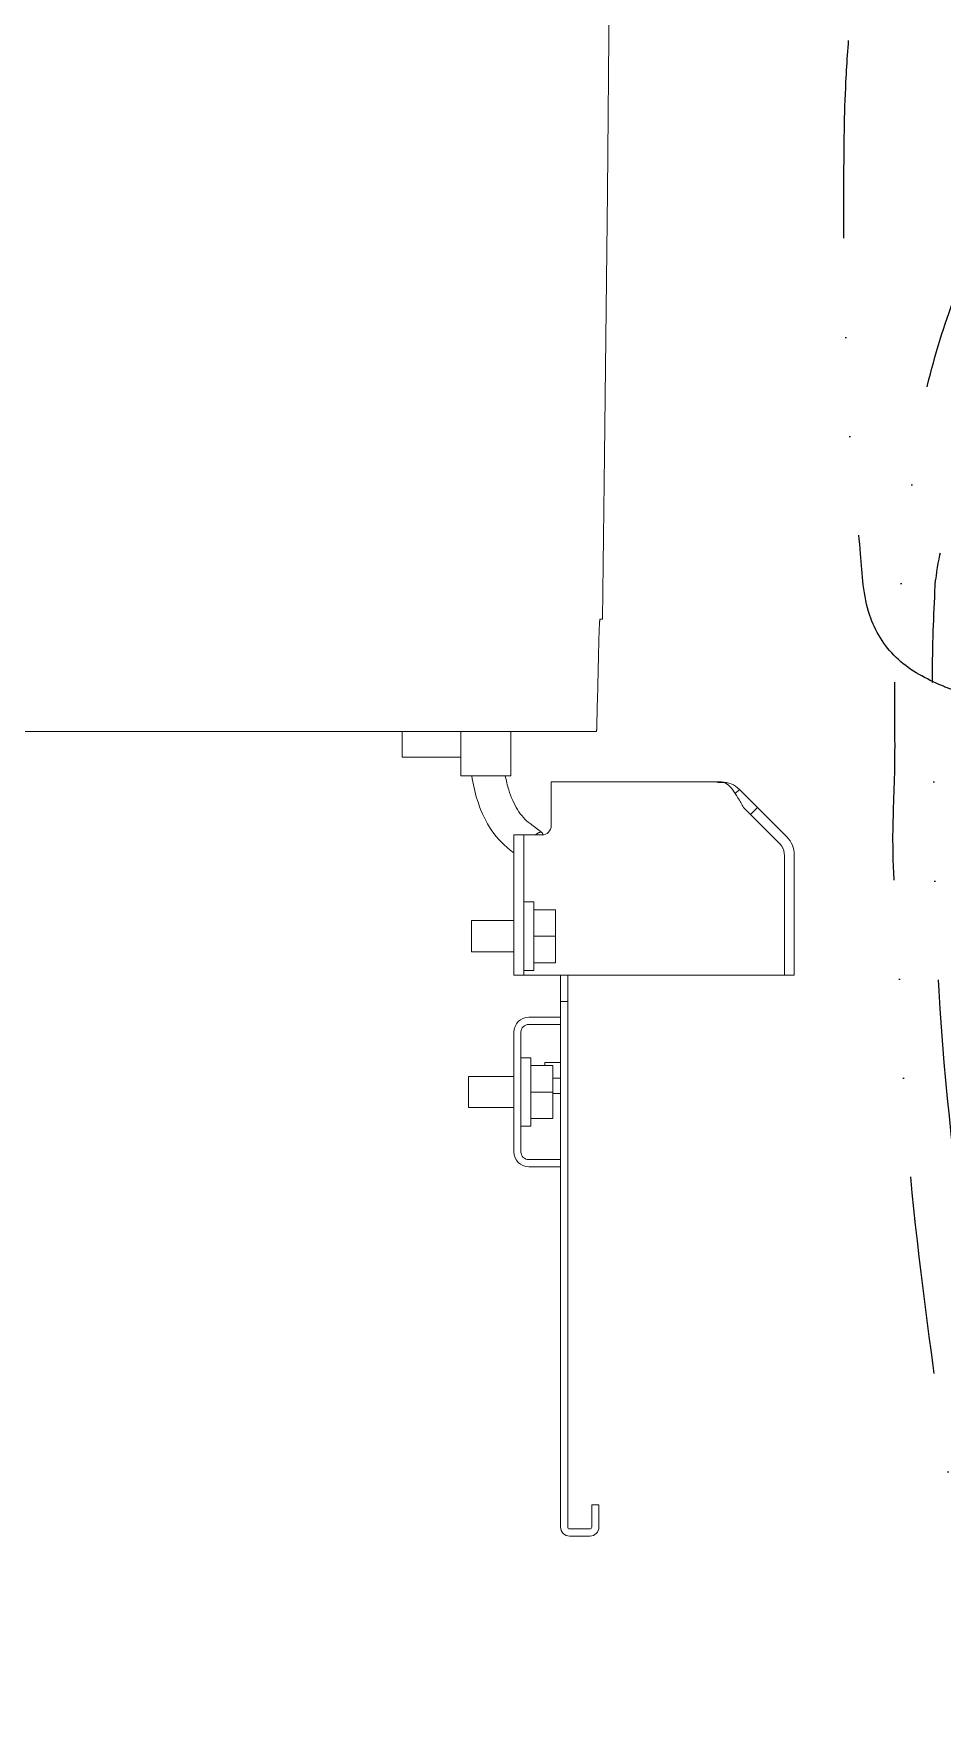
# Model space of a CAD drawing. Header units: millimetres. Extents: x -7970 to 6845, y -11075 to 1978.
# Drawn here: x 4065 to 4357, y -10339 to -9802 of the extents above; entities that cross this region are included whole.
import ezdxf

# ---------------------------------------------------------------- set-up
doc = ezdxf.new("R2010")
doc.units = ezdxf.units.MM
doc.header["$LTSCALE"] = 5
doc.linetypes.add('DIVIDE', pattern=[31.75, 12.7, -6.35, 0, -6.35, 0, -6.35])
doc.layers.add('Layer0016', color=7, linetype='Continuous')
doc.layers.add('Layer0021', color=7, linetype='Continuous')

# ---------------------------------------------------------------- blocks, each defined once
blk = doc.blocks.new('DC_GROUP_ＤＸＦ２５_207')
at = {"layer": 'Layer0016', "color": 7, "linetype": 'DIVIDE', "lineweight": 25}
blk.add_arc((4418.63, -9984.07), 64.02, 24.2204, 174.237, dxfattribs=at)
for points, knots in [([(4360.71, -10013.03), (4359.12, -10012.47), (4352.56, -10009.8), (4341.38, -10003.67), (4331.88, -9988.06), (4331.08, -9967.55), (4327.77, -9942.31), (4326.51, -9910.36), (4325.47, -9878.6), (4325.5, -9846.9), (4325.72, -9821.76), (4327.68, -9795.11), (4330.73, -9771.04), (4333.75, -9745.36), (4335.92, -9725.91), (4339.32, -9715), (4340.4, -9711.89)], [0, 0, 0, 0, 5.049823, 21.317249, 37.226374, 57.223409, 81.953727, 113.849502, 152.951443, 177.322345, 208.94052, 228.346601, 257.449431, 281.705424, 305.997844, 315.891095, 315.891095, 315.891095, 315.891095]), ([(4411.67, -9890.38), (4412.91, -9887.01), (4414.79, -9879.62), (4413.83, -9866.17), (4411.18, -9849.56), (4402.38, -9829.98), (4391.41, -9810.03), (4377.89, -9791.78), (4365.97, -9777.31), (4354.66, -9764.55), (4345.36, -9747.9), (4339.44, -9729.59), (4339.88, -9716.24), (4340.4, -9711.89)], [0, 0, 0, 0, 10.768884, 22.499469, 40.153612, 60.980478, 86.409452, 108.400752, 128.97768, 142.693814, 159.38412, 185.953428, 199.084002, 199.084002, 199.084002, 199.084002]), ([(4389.8, -10386.31), (4387.83, -10383.1), (4383.54, -10375.32), (4376.59, -10358.74), (4370.21, -10330.57), (4361.79, -10285), (4352.74, -10220.8), (4344.62, -10154.84), (4343.52, -10099.85), (4340.6, -10064.29), (4342.36, -10034.31), (4341.21, -10004.99), (4344.13, -9975.18), (4347.24, -9948.27), (4350.17, -9921.97), (4357.65, -9895), (4367.65, -9869.24), (4381.49, -9852.66), (4392.3, -9842.61), (4403.42, -9836.71), (4415.81, -9833.26), (4427.69, -9834.86), (4435.94, -9838.2), (4440.25, -9840.23), (4442.11, -9841.2)], [0, 0, 0, 0, 11.289141, 26.624981, 53.741447, 97.659264, 165.7305, 248.216462, 296.738336, 330.702274, 355.072983, 386.691137, 418.587052, 444.745573, 468.050844, 497.806237, 528.617985, 549.891825, 562.016757, 572.653678, 587.404401, 599.769513, 607.797651, 614.067108, 614.067108, 614.067108, 614.067108]), ([(4387.05, -10326), (4385.96, -10320.69), (4381.95, -10301.37), (4377.28, -10275.54), (4368.33, -10236.26), (4365.88, -10202.2), (4358.21, -10144.5), (4354.44, -10094.37), (4354.47, -10040.96), (4353.58, -10008.5), (4354.4, -9987.4), (4354.93, -9977.64)], [0, 0, 0, 0, 16.248014, 59.203365, 78.753718, 137.005747, 161.273906, 253.428951, 287.46548, 321.501968, 350.799269, 350.799269, 350.799269, 350.799269])]:
    blk.add_open_spline(points, degree=3, knots=knots, dxfattribs=at)

msp = doc.modelspace()

# ---------------------------------------------------------------- linework, layer by layer
at = {"layer": 'Layer0021', "color": 7, "linetype": 'Continuous', "lineweight": 18}
for p, q in [((4249.621, -9853.172), (4250.319, -9783.177)), ((4248.671, -9937.554), (4249.621, -9853.172)), ((4248.107, -9990.27), (4248.671, -9937.554)), ((4247.252, -9990.27), (4248.107, -9990.27)), ((4058.608, -10026.27), (4246.13, -10026.27)), ((4183.808, -10034.47), (4183.808, -10026.27)), ((4202.608, -10026.27), (4202.608, -10040.47)), ((4218.608, -10026.27), (4218.608, -10040.47)), ((4202.608, -10034.47), (4183.808, -10034.47)), ((4218.608, -10040.47), (4202.608, -10040.47)), ((4286.212, -10042.47), (4231.608, -10042.47)), ((4231.608, -10056.47), (4231.608, -10042.47)), ((4287.654, -10042.598), (4287.601, -10042.894)), ((4292.01, -10044.871), (4290.674, -10046.207)), ((4292.01, -10044.871), (4307.206, -10060.068)), ((4304.944, -10062.331), (4293.283, -10050.67)), ((4297.808, -10050.67), (4295.545, -10052.932)), ((4228.626, -10058.705), (4224.823, -10055.84)), ((4219.608, -10059.47), (4222.808, -10059.47)), ((4219.608, -10104.47), (4219.608, -10059.47)), ((4222.808, -10059.47), (4228.608, -10059.47)), ((4222.808, -10104.47), (4222.808, -10059.47)), ((4219.608, -10065.183), (4218.445, -10064.307)), ((4306.408, -10104.47), (4306.408, -10065.866)), ((4309.608, -10104.47), (4309.608, -10065.866)), ((4222.808, -10080.97), (4226.008, -10080.97)), ((4226.008, -10080.97), (4226.008, -10102.97)), ((4219.608, -10086.97), (4206.008, -10086.97)), ((4206.008, -10096.97), (4206.008, -10086.97)), ((4226.008, -10083.47), (4233.008, -10083.47)), ((4233.008, -10083.47), (4233.008, -10100.47)), ((4226.008, -10091.97), (4233.008, -10091.97)), ((4219.608, -10096.97), (4206.008, -10096.97)), ((4222.808, -10104.47), (4219.608, -10104.47)), ((4222.808, -10102.97), (4226.008, -10102.97)), ((4222.808, -10104.47), (4306.408, -10104.47)), ((4226.008, -10100.47), (4233.008, -10100.47)), ((4234.608, -10281.57), (4234.608, -10104.47)), ((4236.908, -10281.57), (4236.908, -10104.47)), ((4309.608, -10104.47), (4306.408, -10104.47)), ((4236.908, -10112.97), (4234.608, -10112.97)), ((4234.608, -10117.97), (4224.408, -10117.97)), ((4224.408, -10120.27), (4234.608, -10120.27)), ((4219.608, -10122.77), (4219.608, -10161.17)), ((4221.908, -10161.17), (4221.908, -10122.77)), ((4221.908, -10130.97), (4225.108, -10130.97)), ((4225.108, -10130.97), (4225.108, -10152.97)), ((4219.608, -10136.97), (4205.108, -10136.97)), ((4205.108, -10146.97), (4205.108, -10136.97)), ((4225.108, -10133.47), (4232.108, -10133.47)), ((4229.608, -10132.47), (4234.608, -10132.47)), ((4229.608, -10132.47), (4229.608, -10133.47)), ((4232.108, -10133.47), (4232.108, -10150.47)), ((4225.108, -10141.97), (4232.108, -10141.97)), ((4232.108, -10137.47), (4234.608, -10137.47)), ((4219.608, -10146.97), (4205.108, -10146.97)), ((4232.108, -10142.47), (4234.608, -10142.47)), ((4221.908, -10152.97), (4225.108, -10152.97)), ((4225.108, -10150.47), (4232.108, -10150.47)), ((4234.608, -10163.67), (4224.408, -10163.67)), ((4224.408, -10165.97), (4234.608, -10165.97)), ((4246.908, -10274.47), (4244.608, -10274.47)), ((4244.608, -10281.57), (4244.608, -10274.47)), ((4246.908, -10281.57), (4246.908, -10274.47)), ((4244.008, -10282.17), (4237.508, -10282.17)), ((4237.508, -10284.47), (4244.008, -10284.47))]:
    msp.add_line(p, q, dxfattribs=at)
for centre, radius, start, end in [((4286.212, -10050.67), 8.2, 45, 90), ((4286.208, -10037.25), 5.43, 270.03821, 278.99333), ((4228.608, -10056.47), 3, 270, 0), ((4301.408, -10065.866), 8.2, 0, 45), ((4301.577, -10065.796), 4.817, 19.92094, 25.07906), ((4224.408, -10122.77), 4.8, 90, 180), ((4224.408, -10122.77), 2.5, 90, 180), ((4224.408, -10161.17), 4.8, 180, 270), ((4224.408, -10161.17), 2.5, 180, 270), ((4237.508, -10281.57), 2.9, 180, 270), ((4237.508, -10281.57), 0.6, 180, 270), ((4244.008, -10281.57), 2.9, 270, 0), ((4244.008, -10281.57), 0.6, 270, 0)]:
    msp.add_arc(centre, radius, start, end, dxfattribs=at)
for points, knots in [([(4246.848, -9998.862), (4246.862, -9998.231), (4246.892, -9997.034), (4246.942, -9995.344), (4246.987, -9994.066), (4247.023, -9993.158), (4247.05, -9992.569), (4247.076, -9992.044), (4247.102, -9991.584), (4247.128, -9991.193), (4247.153, -9990.871), (4247.177, -9990.619), (4247.198, -9990.453), (4247.215, -9990.357), (4247.227, -9990.311), (4247.236, -9990.284), (4247.247, -9990.27), (4247.252, -9990.27)], [0, 0, 0, 0, 0.2197266, 0.4170753, 0.5891948, 0.665001, 0.7335979, 0.7947385, 0.8482032, 0.893801, 0.9313716, 0.960788, 0.9819638, 0.989453, 0.9948883, 0.9983185, 1, 1, 1, 1]), ([(4246.13, -10026.27), (4246.134, -10026.27), (4246.141, -10026.254), (4246.147, -10026.229), (4246.155, -10026.182), (4246.162, -10026.12), (4246.17, -10026.039), (4246.181, -10025.897), (4246.195, -10025.679), (4246.209, -10025.37), (4246.223, -10025.001), (4246.237, -10024.579), (4246.245, -10024.279), (4246.248, -10024.122)], [0, 0, 0, 0, 0.0055354, 0.0186548, 0.0399308, 0.0693972, 0.106984, 0.1525744, 0.2671092, 0.4113887, 0.5833445, 0.7804939, 1, 1, 1, 1]), ([(4218.445, -10064.307), (4215.727, -10062.259), (4211.361, -10057.195), (4207.768, -10048.773), (4206.512, -10043.047), (4206.114, -10040.47)], [0, 0, 0, 0, 0.3548698, 0.7097397, 1, 1, 1, 1]), ([(4224.823, -10055.84), (4223.272, -10054.672), (4220.612, -10051.676), (4218.139, -10046.051), (4217.163, -10042.035), (4216.868, -10040.47)], [0, 0, 0, 0, 0.3832101, 0.7664201, 1, 1, 1, 1]), ([(4284.712, -10042.47), (4284.732, -10042.475), (4285.05, -10042.562), (4285.375, -10042.624), (4285.682, -10042.654)], [0, 0, 0, 0, 0.0638034, 1, 1, 1, 1]), ([(4285.682, -10042.654), (4285.724, -10042.658), (4285.9, -10042.673), (4286.077, -10042.681), (4286.212, -10042.681)], [0, 0, 0, 0, 0.2407122, 1, 1, 1, 1]), ([(4287.601, -10042.857), (4287.556, -10042.832), (4287.38, -10042.74), (4287.197, -10042.661), (4287.057, -10042.614)], [0, 0, 0, 0, 0.2578135, 1, 1, 1, 1]), ([(4287.954, -10043.076), (4287.924, -10043.056), (4287.81, -10042.979), (4287.691, -10042.907), (4287.601, -10042.857)], [0, 0, 0, 0, 0.2557138, 1, 1, 1, 1]), ([(4289.747, -10044.871), (4289.468, -10044.511), (4288.918, -10043.863), (4288.277, -10043.298), (4287.954, -10043.076)], [0, 0, 0, 0, 0.5374527, 1, 1, 1, 1]), ([(4289.747, -10044.871), (4290.4, -10045.712), (4291.616, -10047.633), (4292.705, -10049.617), (4293.283, -10050.67)], [0, 0, 0, 0, 0.4700147, 1, 1, 1, 1]), ([(4226.501, -10059.469), (4226.514, -10059.459), (4226.539, -10059.439), (4226.571, -10059.414), (4226.597, -10059.393), (4226.622, -10059.374), (4226.654, -10059.35), (4226.685, -10059.326), (4226.71, -10059.307), (4226.735, -10059.289), (4226.76, -10059.27), (4226.785, -10059.252), (4226.804, -10059.238), (4226.823, -10059.225), (4226.847, -10059.208), (4226.872, -10059.191), (4226.896, -10059.173), (4226.915, -10059.16), (4226.933, -10059.148), (4226.951, -10059.136), (4226.969, -10059.123), (4226.984, -10059.113), (4226.995, -10059.106), (4227.001, -10059.102), (4227.008, -10059.097), (4227.016, -10059.092), (4227.036, -10059.079), (4227.067, -10059.059), (4227.093, -10059.042), (4227.107, -10059.033)], [0, 0, 0, 0, 0.0625, 0.125, 0.15625, 0.1875, 0.25, 0.3125, 0.34375, 0.375, 0.4375, 0.46875, 0.5, 0.53125, 0.5625, 0.625, 0.65625, 0.6875, 0.71875, 0.75, 0.78125, 0.8125, 0.828125, 0.8359375, 0.84375, 0.859375, 0.875, 0.9375, 1, 1, 1, 1]), ([(4227.107, -10059.033), (4227.147, -10059.01), (4227.208, -10058.975), (4227.279, -10058.934), (4227.32, -10058.91), (4227.35, -10058.893), (4227.376, -10058.878), (4227.396, -10058.866), (4227.409, -10058.859), (4227.419, -10058.853), (4227.425, -10058.849), (4227.43, -10058.846), (4227.435, -10058.844), (4227.443, -10058.84), (4227.455, -10058.835), (4227.474, -10058.826), (4227.497, -10058.816), (4227.535, -10058.799), (4227.582, -10058.777), (4227.629, -10058.756), (4227.666, -10058.739), (4227.69, -10058.728), (4227.708, -10058.72), (4227.72, -10058.714), (4227.728, -10058.71), (4227.733, -10058.708), (4227.737, -10058.707), (4227.743, -10058.706), (4227.751, -10058.703), (4227.762, -10058.7), (4227.78, -10058.694), (4227.802, -10058.687), (4227.828, -10058.679), (4227.854, -10058.671), (4227.88, -10058.663), (4227.907, -10058.655), (4227.933, -10058.647), (4227.955, -10058.641), (4227.972, -10058.635), (4227.985, -10058.631), (4227.996, -10058.628), (4228.004, -10058.625), (4228.008, -10058.624), (4228.011, -10058.623), (4228.014, -10058.623), (4228.018, -10058.622), (4228.024, -10058.622), (4228.034, -10058.62), (4228.045, -10058.619), (4228.06, -10058.617), (4228.078, -10058.615), (4228.101, -10058.612), (4228.123, -10058.61), (4228.145, -10058.607), (4228.168, -10058.604), (4228.19, -10058.602), (4228.209, -10058.6), (4228.224, -10058.598), (4228.233, -10058.597), (4228.24, -10058.596), (4228.245, -10058.595), (4228.249, -10058.595), (4228.252, -10058.595), (4228.258, -10058.596), (4228.266, -10058.597), (4228.279, -10058.599), (4228.296, -10058.601), (4228.322, -10058.604), (4228.354, -10058.608), (4228.387, -10058.613), (4228.413, -10058.616), (4228.43, -10058.618), (4228.443, -10058.62), (4228.451, -10058.621), (4228.457, -10058.622), (4228.46, -10058.622), (4228.462, -10058.624), (4228.466, -10058.625), (4228.471, -10058.628), (4228.477, -10058.631), (4228.488, -10058.636), (4228.501, -10058.643), (4228.516, -10058.651), (4228.537, -10058.661), (4228.574, -10058.679), (4228.605, -10058.695), (4228.626, -10058.705)], [0, 0, 0, 0, 0.0625, 0.09375, 0.109375, 0.125, 0.140625, 0.1484375, 0.15625, 0.1601562, 0.1640625, 0.1660156, 0.1679688, 0.171875, 0.1796875, 0.1875, 0.203125, 0.21875, 0.25, 0.28125, 0.296875, 0.3125, 0.3203125, 0.328125, 0.3320312, 0.3339844, 0.3359375, 0.3398438, 0.34375, 0.3515625, 0.359375, 0.375, 0.390625, 0.40625, 0.421875, 0.4375, 0.453125, 0.46875, 0.4765625, 0.484375, 0.4921875, 0.4960938, 0.4980469, 0.5, 0.5019531, 0.5039062, 0.5078125, 0.515625, 0.5234375, 0.53125, 0.546875, 0.5625, 0.578125, 0.59375, 0.609375, 0.625, 0.640625, 0.6484375, 0.65625, 0.6601562, 0.6640625, 0.6660156, 0.6679688, 0.671875, 0.6796875, 0.6875, 0.703125, 0.71875, 0.75, 0.78125, 0.796875, 0.8125, 0.8203125, 0.828125, 0.8320312, 0.8339844, 0.8359375, 0.8398438, 0.84375, 0.8515625, 0.859375, 0.875, 0.890625, 0.90625, 0.9375, 1, 1, 1, 1]), ([(4228.626, -10058.705), (4228.631, -10058.709), (4228.64, -10058.715), (4228.653, -10058.726), (4228.663, -10058.736), (4228.671, -10058.744), (4228.678, -10058.749), (4228.684, -10058.756), (4228.689, -10058.762), (4228.695, -10058.768), (4228.701, -10058.775), (4228.707, -10058.781), (4228.715, -10058.791), (4228.72, -10058.798), (4228.724, -10058.803)], [0, 0, 0, 0, 0.125, 0.25, 0.375, 0.4375, 0.5, 0.5625, 0.625, 0.6875, 0.75, 0.8125, 0.875, 1, 1, 1, 1]), ([(4228.724, -10058.803), (4228.73, -10058.812), (4228.74, -10058.826), (4228.752, -10058.845), (4228.759, -10058.857), (4228.765, -10058.866), (4228.769, -10058.872), (4228.772, -10058.877), (4228.775, -10058.882), (4228.779, -10058.892), (4228.785, -10058.905), (4228.793, -10058.921), (4228.8, -10058.937), (4228.806, -10058.951), (4228.811, -10058.96), (4228.813, -10058.966), (4228.815, -10058.972), (4228.817, -10058.98), (4228.823, -10058.998), (4228.83, -10059.019), (4228.836, -10059.04), (4228.84, -10059.051), (4228.842, -10059.057), (4228.843, -10059.062), (4228.844, -10059.067), (4228.845, -10059.073), (4228.848, -10059.085), (4228.852, -10059.109), (4228.857, -10059.132), (4228.861, -10059.153), (4228.862, -10059.161), (4228.864, -10059.168), (4228.865, -10059.175), (4228.866, -10059.188), (4228.868, -10059.206), (4228.87, -10059.229), (4228.872, -10059.251), (4228.874, -10059.267), (4228.875, -10059.278), (4228.875, -10059.283), (4228.876, -10059.287), (4228.876, -10059.291), (4228.876, -10059.299), (4228.876, -10059.309), (4228.876, -10059.327), (4228.876, -10059.348), (4228.877, -10059.383), (4228.877, -10059.409), (4228.878, -10059.426)], [0, 0, 0, 0, 0.0625, 0.09375, 0.125, 0.140625, 0.15625, 0.1640625, 0.171875, 0.1875, 0.21875, 0.25, 0.28125, 0.3125, 0.328125, 0.3359375, 0.34375, 0.359375, 0.375, 0.4375, 0.46875, 0.484375, 0.4921875, 0.5, 0.5078125, 0.515625, 0.53125, 0.5625, 0.625, 0.640625, 0.65625, 0.6640625, 0.671875, 0.6875, 0.71875, 0.75, 0.78125, 0.8125, 0.8203125, 0.828125, 0.8320312, 0.8359375, 0.84375, 0.859375, 0.875, 0.90625, 0.9375, 1, 1, 1, 1]), ([(4305.94, -10063.754), (4305.88, -10063.626), (4305.611, -10063.111), (4305.25, -10062.645), (4304.944, -10062.331)], [0, 0, 0, 0, 0.2443971, 1, 1, 1, 1]), ([(4306.408, -10065.866), (4306.406, -10065.716), (4306.376, -10065.136), (4306.253, -10064.56), (4306.106, -10064.155)], [0, 0, 0, 0, 0.2582375, 1, 1, 1, 1])]:
    msp.add_open_spline(points, degree=3, knots=knots, dxfattribs=at)
msp.add_open_spline([(4246.248, -10024.122), (4246.452, -10015.702), (4246.652, -10007.282), (4246.848, -9998.862)], degree=3, dxfattribs=at)

# ---------------------------------------------------------------- block references
at = {"layer": 'Layer0016', "linetype": 'Continuous'}
msp.add_blockref('DC_GROUP_ＤＸＦ２５_207', (0, 0), dxfattribs=at)

doc.saveas('drawing.dxf')
